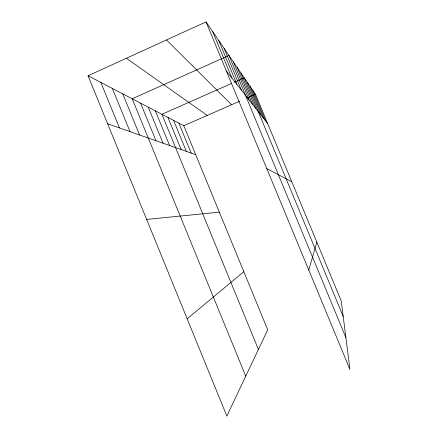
<?xml version="1.0" encoding="UTF-8"?>
<svg xmlns="http://www.w3.org/2000/svg" width="438" height="438" viewBox="0 0 438 438"><rect width="100%" height="100%" fill="white"/><g stroke="black" fill="none" stroke-linecap="round" stroke-linejoin="round"><path stroke-width="0.66" d="M308.79 270.076L316.822 242.105M187.174 318.809L243.818 271.697M88.065 75.758L183.796 125.701L267.7 329.792L226.846 416.1L88.065 75.758L206.046 21.9L255.491 94.269L341.229 300.939L349.935 369.458L206.046 21.9M231.779 83.362L161.907 114.28L258.398 349.442M234.275 82.256L244.262 77.838L343.195 316.422M183.796 125.701L239.57 101.249M246.917 98.03L255.491 94.269M146.648 219.427L219.339 212.151M107.655 123.801L195.698 154.658M266.769 168.586L291.807 181.808M126.401 58.259L207.234 115.424M166.511 39.951L231.614 104.737M226.347 70.945L267.656 123.587M252.972 90.584L265.554 120.91M250.279 86.642L263.304 118.041M247.382 82.399L260.884 114.964M240.895 72.911L255.469 108.06M237.248 67.572L252.425 104.178M233.284 61.769L249.112 99.957M345.883 337.599L228.959 55.44L132.21 98.791L245.745 376.171M224.075 48.29L241.42 90.151M218.682 40.4L236.914 84.408M212.709 31.651L231.921 78.046M178.879 123.133L191.182 153.076M173.618 120.39L186.347 151.378M167.973 117.444L181.162 149.561M155.359 110.863L169.561 145.493M148.274 107.168L163.046 143.21M140.587 103.154L155.977 140.735M122.771 93.863L139.591 134.992M112.369 88.438L130.02 131.641M100.866 82.437L119.437 127.929"/></g></svg>
